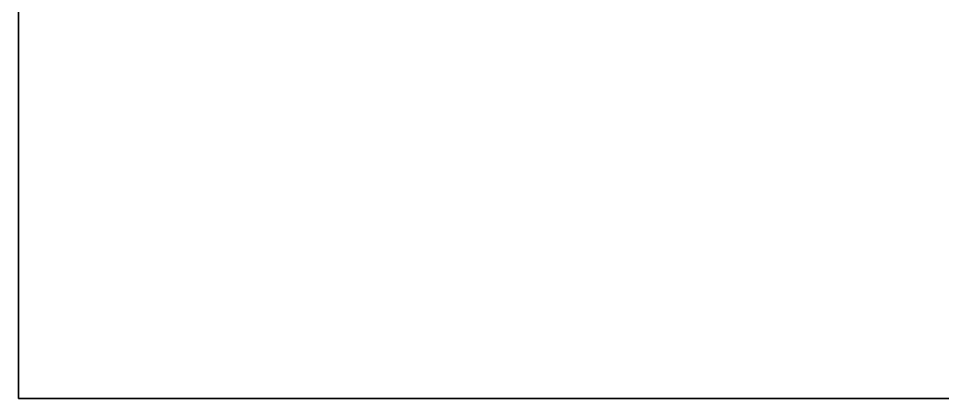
# Model space of a CAD drawing. Extents: x -234 to 3254, y -500 to 80.
# Drawn here: x 1539.5 to 1556.39, y -450 to -443.06 of the extents above; entities that cross this region are included whole.
import ezdxf

# ---------------------------------------------------------------- set-up
doc = ezdxf.new("R2010")
doc.units = 0

# ---------------------------------------------------------------- blocks, each defined once
blk = doc.blocks.new('Rack florencia.alacena 2p torre[1].Door Std (doble) [1] (1)', base_point=(1.5, 0, 400))
at = {"layer": 'c-guatambu', "color": 0}
for points in [[(498.5, 0, 400), (1.5, 0, 400), (1.5, 19, 381), (498.5, 19, 381)], [(1.5, 19, 1.5), (1.5, 0, 1.5), (498.5, 0, 1.5), (498.5, 19, 1.5)], [(1.5, 19, 381), (1.5, 0, 400), (1.5, 0, 1.5), (1.5, 19, 1.5)], [(1.5, 0, 400), (498.5, 0, 400), (498.5, 0, 1.5), (1.5, 0, 1.5)]]:
    blk.add_3dface(points, dxfattribs=at)
blk = doc.blocks.new('Rack florencia.alacena 2p torre[1].Door Std (doble) [1]')
at = {"layer": 'c-guatambu'}
blk.add_blockref('Rack florencia.alacena 2p torre[1].Door Std (doble) [1] (1)', (1.5, 0, 400), dxfattribs=at)
blk = doc.blocks.new('Rack florencia.alacena 2p torre[1]')
at = {"layer": 'Rack florencia.alacena 2p torre[1].Door Std (doble) [1]'}
blk.add_blockref('Rack florencia.alacena 2p torre[1].Door Std (doble) [1]', (0, 0), dxfattribs=at)

msp = doc.modelspace()

# ---------------------------------------------------------------- block references
msp.add_blockref('Rack florencia.alacena 2p torre[1]', (1538, -450, 200))

doc.saveas('drawing.dxf')
